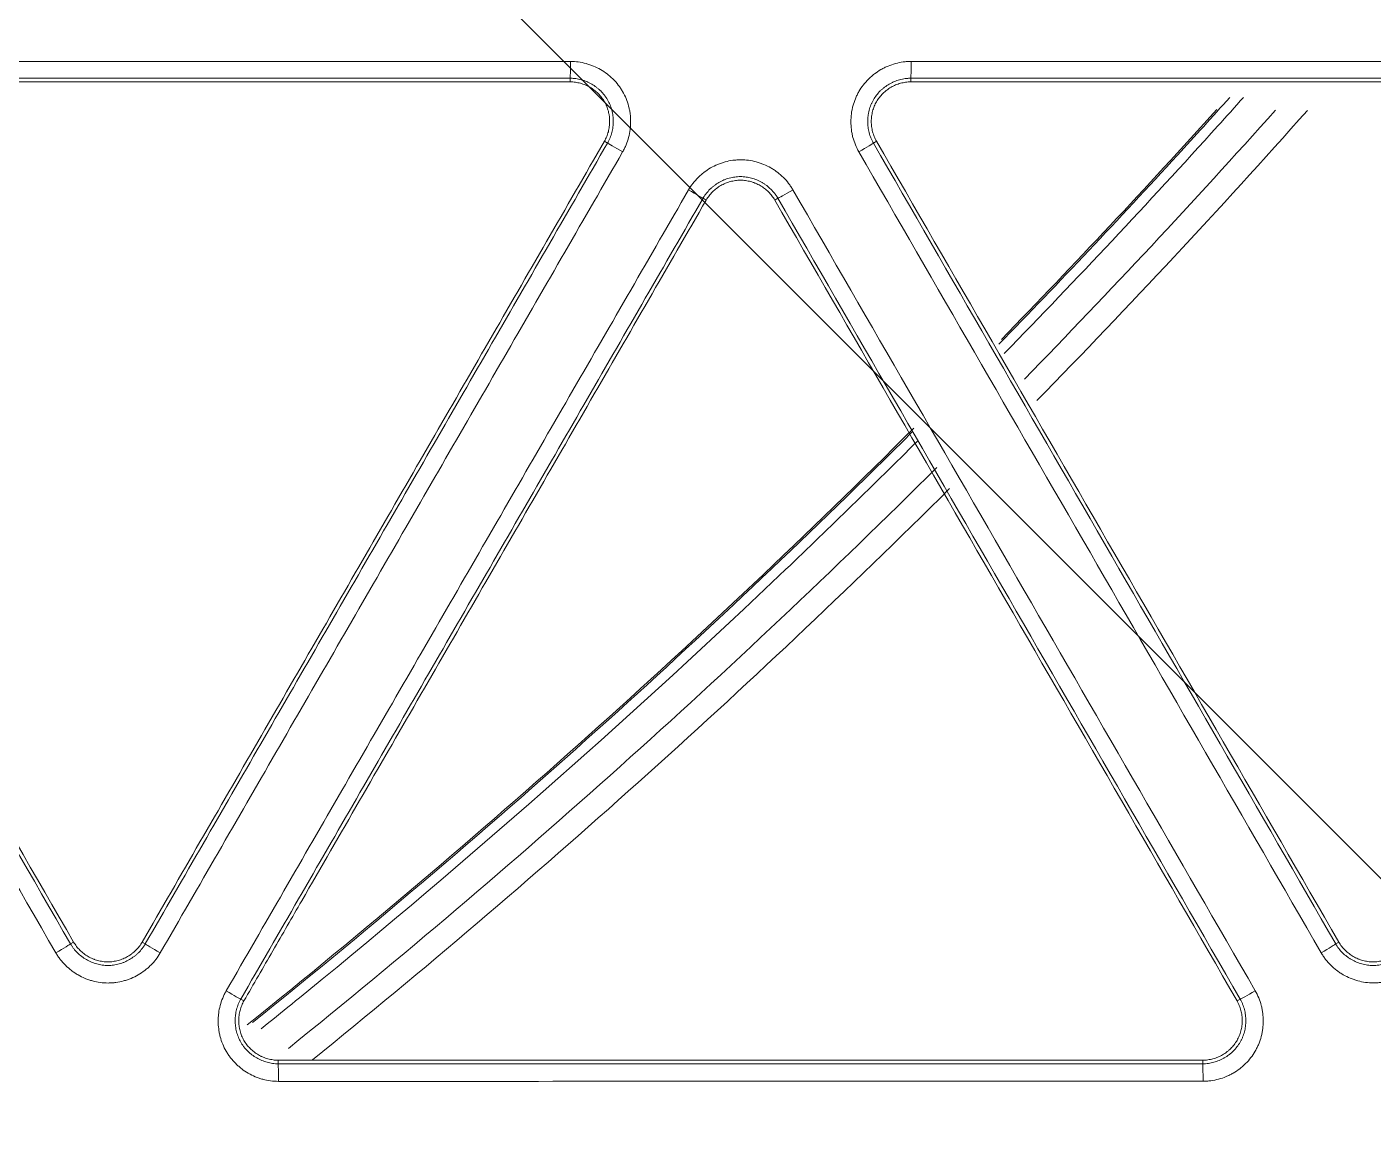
# Model space of a CAD drawing. Header units: inches. Extents: x 405346 to 489838, y -25612 to 14934.
# Drawn here: x 467382.01 to 467419.25, y 4139.41 to 4169.78 of the extents above; entities that cross this region are included whole.
import ezdxf

# ---------------------------------------------------------------- set-up
doc = ezdxf.new("R2010")
doc.units = ezdxf.units.IN
doc.header["$LTSCALE"] = 200
doc.header["$MEASUREMENT"] = 0
doc.linetypes.add('DH-HID2', pattern=[1.2, 0.8, -0.4])
doc.layers.add('FU-FURM', color=251, linetype='DH-HID2')
doc.layers.add('SS-EQ', color=2, linetype='Continuous', lineweight=20)

# ---------------------------------------------------------------- blocks, each defined once
blk = doc.blocks.new('FLLLL')
at = {"layer": 'FU-FURM'}
blk.add_arc((467631.305, 3335.773), 213.601, 91.35671, 179.233, dxfattribs=at)
blk = doc.blocks.new('4way무풍')
at = {"layer": 'SS-EQ'}
for p, q in [((339.635, -339.635), (-339.635, 339.635)), ((152.775, -153.166), (152.774, -153.066)), ((162.196, -153.066), (162.197, -153.166)), ((153.808, -154.857), (153.722, -154.808)), ((161.249, -154.808), (161.162, -154.858)), ((156.538, -156.433), (156.451, -156.383)), ((158.52, -156.383), (158.433, -156.433)), ((138.953, -177.006), (139.039, -176.956)), ((140.935, -176.956), (141.021, -177.006)), ((173.95, -177.006), (174.036, -176.956)), ((143.664, -178.532), (143.75, -178.582)), ((171.221, -178.582), (171.307, -178.532)), ((144.698, -180.223), (144.698, -180.323)), ((170.273, -180.323), (170.273, -180.223))]:
    blk.add_line(p, q, dxfattribs=at)
for radius, start, end in [(229.825, 315.77775, 317.95197), (231.045, 315.69295, 318.21686), (231.709, 315.64818, 318.36181), (229.825, 308.74563, 314.91872), (231.045, 308.86519, 314.84028), (231.709, 308.94406, 314.79978)]:
    blk.add_arc((0, 0), radius, start, end, dxfattribs=at)
for centre, major_axis, ratio, start_param, end_param in [((152.774, -152.592), (0, 0.474), 0.016827, 3.176504, 4.69555), ((162.196, -152.593), (0, 0.474), 0.018852, 3.176505, 4.697042), ((154.219, -155.094), (0.41, -0.237), 0.006472, 3.1765, 4.735445), ((160.752, -155.094), (-0.41, -0.237), 0.022999, 1.578451, 3.106677), ((156.041, -156.146), (-0.41, 0.237), 0.006305, 1.594006, 3.106685), ((158.93, -156.146), (0.41, 0.237), 0.02316, 3.176509, 4.7193), ((138.543, -177.242), (0.41, 0.237), 0.026772, 4.708707, 6.248266), ((141.431, -177.242), (-0.41, 0.237), 0.016122, 0.034911, 1.592244), ((173.539, -177.243), (0.41, 0.237), 0.025071, 4.717939, 6.248268), ((143.254, -178.295), (-0.41, 0.237), 0.016116, 1.592324, 3.106682), ((171.717, -178.295), (-0.41, -0.237), 0.025261, 0.034918, 1.575543), ((144.698, -180.796), (0, 0.474), 0.010445, 4.687234, 6.248309), ((170.273, -180.796), (0, 0.474), 0.015983, 4.692015, 6.248028)]:
    blk.add_ellipse(centre, major_axis=major_axis, ratio=ratio, start_param=start_param, end_param=end_param, dxfattribs=at)
for points, knots in [([(346.359, 0), (346.359, -27.812), (346.359, -55.624), (346.359, -97.341), (346.359, -111.247), (346.359, -139.059), (346.359, -152.965), (346.359, -180.777), (346.359, -194.683), (346.359, -222.494), (346.359, -236.4), (346.359, -257.259), (346.358, -264.212), (346.359, -272.903), (346.359, -274.641), (346.359, -277.249), (346.359, -278.118), (346.358, -279.856), (346.358, -280.725), (346.358, -282.029), (346.358, -282.463), (346.358, -283.333), (346.359, -283.767), (346.359, -284.419), (346.359, -284.636), (346.359, -285.071), (346.358, -285.288), (346.355, -285.723), (346.353, -285.94), (346.346, -286.374), (346.341, -286.592), (346.322, -287.243), (346.305, -287.678), (346.262, -288.546), (346.236, -288.98), (346.174, -289.849), (346.138, -290.283), (346.078, -290.934), (346.057, -291.151), (346.012, -291.585), (345.894, -292.666), (345.748, -293.741), (345.479, -295.45), (345.327, -296.299), (344.817, -298.834), (344.407, -300.505), (343.687, -302.982), (343.172, -304.624), (342.294, -307.059), (341.638, -308.663), (341.119, -309.858), (340.941, -310.256), (340.714, -310.751), (340.668, -310.85), (340.576, -311.047), (340.437, -311.343), (339.919, -312.422), (339.029, -314.158), (338.177, -315.66), (336.854, -317.881), (335.912, -319.32), (334.41, -321.418), (333.379, -322.796), (331.741, -324.801), (330.589, -326.095), (329.702, -327.051), (329.403, -327.366), (329.024, -327.758), (328.947, -327.836), (328.795, -327.992), (328.566, -328.224), (327.719, -329.07), (326.303, -330.412), (324.35, -332.111), (322.332, -333.722), (320.944, -334.738), (319.535, -335.724), (318.819, -336.202), (317.367, -337.13), (315.893, -338.028), (314.376, -338.866), (313.222, -339.473), (312.835, -339.671), (312.249, -339.963), (312.054, -340.059), (311.662, -340.249), (309.896, -341.094), (308.103, -341.848), (305.68, -342.75), (304.055, -343.316), (302.408, -343.813), (299.923, -344.506), (298.245, -344.898), (295.697, -345.382), (294.842, -345.525), (293.766, -345.682), (293.551, -345.712), (293.12, -345.771), (292.903, -345.799), (292.254, -345.88), (291.821, -345.929), (290.523, -346.062), (289.657, -346.132), (288.357, -346.21), (287.924, -346.232), (287.057, -346.265), (286.624, -346.277), (285.974, -346.288), (285.757, -346.291), (285.323, -346.293), (285.107, -346.294), (284.673, -346.294), (284.456, -346.294), (284.023, -346.294), (283.806, -346.293), (283.156, -346.293), (282.722, -346.293), (281.855, -346.293), (281.421, -346.293), (280.121, -346.293), (279.253, -346.294), (277.519, -346.294), (276.652, -346.294), (274.051, -346.294), (272.316, -346.294), (267.113, -346.294), (263.645, -346.293), (256.708, -346.293), (253.239, -346.294), (242.833, -346.294), (235.896, -346.294), (222.022, -346.294), (215.084, -346.294), (194.273, -346.294), (180.399, -346.294), (152.65, -346.294), (138.775, -346.294), (111.027, -346.294), (97.152, -346.294), (69.404, -346.294), (55.529, -346.294), (34.718, -346.294), (27.78, -346.294), (13.906, -346.294), (6.969, -346.294), (0.032, -346.294)], [0, 0, 0, 0, 0.125, 0.125, 0.1875, 0.1875, 0.25, 0.25, 0.3125, 0.3125, 0.375, 0.375, 0.40625, 0.40625, 0.414063, 0.414063, 0.417969, 0.417969, 0.421875, 0.421875, 0.423828, 0.423828, 0.425781, 0.425781, 0.426758, 0.426758, 0.427734, 0.427734, 0.428711, 0.428711, 0.429688, 0.429688, 0.431641, 0.431641, 0.433594, 0.433594, 0.435547, 0.435547, 0.436523, 0.436523, 0.4375, 0.441406, 0.441406, 0.445313, 0.445313, 0.453125, 0.453125, 0.457031, 0.460938, 0.464844, 0.464844, 0.466797, 0.466797, 0.467285, 0.467285, 0.467773, 0.46875, 0.472656, 0.476563, 0.476563, 0.484375, 0.484375, 0.488281, 0.492188, 0.496094, 0.496094, 0.498047, 0.498047, 0.498535, 0.498535, 0.499023, 0.5, 0.503906, 0.507813, 0.511719, 0.515625, 0.515625, 0.519531, 0.519531, 0.523438, 0.527344, 0.527344, 0.529297, 0.529297, 0.530273, 0.530273, 0.53125, 0.539063, 0.539063, 0.542969, 0.546875, 0.546875, 0.554688, 0.554688, 0.558594, 0.558594, 0.55957, 0.55957, 0.560547, 0.560547, 0.5625, 0.5625, 0.566406, 0.566406, 0.568359, 0.568359, 0.570313, 0.570313, 0.571289, 0.571289, 0.572266, 0.572266, 0.573242, 0.573242, 0.574219, 0.574219, 0.576172, 0.576172, 0.578125, 0.578125, 0.582031, 0.582031, 0.585938, 0.585938, 0.59375, 0.59375, 0.609375, 0.609375, 0.625, 0.625, 0.65625, 0.65625, 0.6875, 0.6875, 0.75, 0.75, 0.8125, 0.8125, 0.875, 0.875, 0.9375, 0.9375, 0.96875, 0.96875, 1, 1, 1, 1]), ([(0.032, -345.099), (6.961, -345.099), (13.891, -345.099), (27.75, -345.099), (34.679, -345.099), (55.467, -345.099), (69.326, -345.098), (97.044, -345.098), (110.903, -345.097), (138.621, -345.096), (152.48, -345.096), (180.197, -345.094), (194.056, -345.092), (214.845, -345.09), (221.774, -345.089), (235.633, -345.086), (242.562, -345.085), (256.421, -345.082), (263.351, -345.081), (272.013, -345.079), (273.745, -345.079), (276.343, -345.079), (277.21, -345.078), (278.942, -345.078), (279.808, -345.077), (281.107, -345.076), (281.541, -345.076), (282.407, -345.076), (282.84, -345.076), (283.706, -345.076), (284.139, -345.076), (284.789, -345.074), (285.005, -345.074), (285.438, -345.071), (285.655, -345.069), (286.304, -345.06), (286.737, -345.049), (287.602, -345.017), (288.034, -344.997), (289.33, -344.922), (290.194, -344.853), (291.488, -344.722), (291.92, -344.673), (292.566, -344.593), (292.782, -344.566), (293.212, -344.508), (294.286, -344.358), (295.351, -344.18), (297.891, -343.699), (299.563, -343.307), (302.039, -342.615), (303.679, -342.118), (305.297, -341.551), (307.709, -340.648), (309.296, -339.976), (311.056, -339.138), (311.349, -338.996), (311.641, -338.853), (311.836, -338.756), (311.933, -338.707), (312.418, -338.464), (312.803, -338.265), (313.951, -337.656), (314.704, -337.236), (316.19, -336.364), (316.921, -335.913), (318.363, -334.982), (319.073, -334.502), (320.472, -333.511), (321.849, -332.491), (323.849, -330.872), (325.784, -329.163), (327.03, -327.964), (327.795, -327.195), (327.947, -327.041), (328.25, -326.729), (328.401, -326.573), (328.849, -326.102), (329.145, -325.785), (330.019, -324.826), (331.153, -323.527), (332.763, -321.515), (333.776, -320.132), (334.759, -318.728), (335.235, -318.016), (336.157, -316.57), (336.603, -315.837), (337.465, -314.35), (338.296, -312.842), (339.065, -311.291), (339.481, -310.406), (339.527, -310.308), (339.618, -310.111), (339.754, -309.815), (340.065, -309.123), (340.322, -308.527), (340.821, -307.331), (341.451, -305.727), (342.288, -303.291), (342.776, -301.648), (343.454, -299.169), (343.836, -297.496), (344.302, -294.959), (344.439, -294.108), (344.619, -292.825), (344.702, -292.181), (344.786, -291.427), (344.82, -291.104), (344.842, -290.888), (344.853, -290.779), (344.946, -289.807), (345.01, -288.942), (345.078, -287.644), (345.096, -287.212), (345.116, -286.563), (345.122, -286.347), (345.13, -285.914), (345.133, -285.698), (345.138, -285.266), (345.139, -285.049), (345.14, -284.617), (345.14, -284.4), (345.141, -283.752), (345.141, -283.319), (345.141, -282.67), (345.141, -282.454), (345.141, -282.021), (345.141, -281.805), (345.142, -281.156), (345.142, -280.724), (345.143, -279.426), (345.143, -278.561), (345.144, -276.831), (345.144, -275.966), (345.145, -273.37), (345.145, -271.64), (345.146, -262.989), (345.148, -256.069), (345.152, -235.306), (345.154, -221.465), (345.157, -193.782), (345.159, -179.94), (345.161, -152.257), (345.161, -138.416), (345.162, -110.732), (345.163, -69.208), (345.164, -27.683), (345.164, 0)], [0, 0, 0, 0, 0.03125, 0.03125, 0.0625, 0.0625, 0.125, 0.125, 0.1875, 0.1875, 0.25, 0.25, 0.3125, 0.3125, 0.34375, 0.34375, 0.375, 0.375, 0.40625, 0.40625, 0.414063, 0.414063, 0.417969, 0.417969, 0.421875, 0.421875, 0.423828, 0.423828, 0.425781, 0.425781, 0.427734, 0.427734, 0.428711, 0.428711, 0.429688, 0.429688, 0.431641, 0.431641, 0.433594, 0.433594, 0.4375, 0.4375, 0.439453, 0.439453, 0.44043, 0.44043, 0.441406, 0.445313, 0.445313, 0.453125, 0.453125, 0.457031, 0.460938, 0.460938, 0.46875, 0.46875, 0.469727, 0.470215, 0.470215, 0.470703, 0.470703, 0.472656, 0.472656, 0.476563, 0.476563, 0.480469, 0.480469, 0.484375, 0.484375, 0.488281, 0.492188, 0.496094, 0.5, 0.5, 0.500977, 0.500977, 0.501953, 0.501953, 0.503906, 0.503906, 0.507813, 0.511719, 0.515625, 0.515625, 0.519531, 0.519531, 0.523438, 0.523438, 0.527344, 0.53125, 0.53125, 0.531738, 0.531738, 0.532227, 0.533203, 0.535156, 0.535156, 0.539063, 0.542969, 0.546875, 0.546875, 0.554688, 0.554688, 0.558594, 0.558594, 0.560547, 0.561523, 0.562012, 0.562012, 0.5625, 0.5625, 0.566406, 0.566406, 0.568359, 0.568359, 0.569336, 0.569336, 0.570313, 0.570313, 0.571289, 0.571289, 0.572266, 0.572266, 0.574219, 0.574219, 0.575195, 0.575195, 0.576172, 0.576172, 0.578125, 0.578125, 0.582031, 0.582031, 0.585938, 0.585938, 0.59375, 0.59375, 0.625, 0.625, 0.6875, 0.6875, 0.75, 0.75, 0.8125, 0.8125, 0.875, 1, 1, 1, 1]), ([(127.205, -152.602), (131.468, -152.602), (135.731, -152.602), (144.257, -152.601), (148.52, -152.601), (152.782, -152.6)], [0, 0, 0, 0, 0.5, 0.5, 1, 1, 1, 1]), ([(152.782, -152.6), (152.856, -152.6), (152.928, -152.605), (153.072, -152.625), (153.143, -152.639), (153.248, -152.668), (153.283, -152.678), (153.335, -152.696), (153.352, -152.703), (153.386, -152.716), (153.403, -152.722), (153.487, -152.757), (153.617, -152.822), (153.738, -152.902), (153.811, -152.958), (153.825, -152.969), (153.853, -152.992), (153.895, -153.027), (153.935, -153.064), (154.012, -153.141), (154.06, -153.195), (154.127, -153.281), (154.148, -153.311), (154.189, -153.371), (154.208, -153.402), (154.263, -153.497), (154.327, -153.628), (154.373, -153.765), (154.396, -153.853), (154.4, -153.871), (154.409, -153.907), (154.412, -153.925), (154.423, -153.978), (154.429, -154.014), (154.443, -154.122), (154.447, -154.195), (154.447, -154.303), (154.446, -154.358), (154.441, -154.413), (154.438, -154.449), (154.436, -154.467), (154.424, -154.558), (154.396, -154.701), (154.351, -154.838), (154.309, -154.939), (154.294, -154.972), (154.262, -155.038), (154.245, -155.07), (154.226, -155.102)], [0, 0, 0, 0, 0.0625, 0.0625, 0.125, 0.125, 0.15625, 0.15625, 0.171875, 0.171875, 0.1875, 0.1875, 0.25, 0.3125, 0.3125, 0.328125, 0.328125, 0.34375, 0.375, 0.375, 0.4375, 0.4375, 0.46875, 0.46875, 0.5, 0.5, 0.5625, 0.625, 0.625, 0.640625, 0.640625, 0.65625, 0.65625, 0.6875, 0.6875, 0.75, 0.75, 0.78125, 0.796875, 0.796875, 0.8125, 0.8125, 0.875, 0.9375, 0.9375, 0.96875, 0.96875, 1, 1, 1, 1]), ([(160.76, -155.102), (160.724, -155.038), (160.692, -154.973), (160.637, -154.839), (160.614, -154.77), (160.586, -154.665), (160.578, -154.629), (160.567, -154.575), (160.564, -154.557), (160.558, -154.521), (160.556, -154.503), (160.544, -154.413), (160.535, -154.268), (160.544, -154.123), (160.556, -154.033), (160.558, -154.014), (160.564, -153.978), (160.567, -153.96), (160.578, -153.907), (160.586, -153.871), (160.614, -153.766), (160.637, -153.698), (160.678, -153.597), (160.693, -153.564), (160.725, -153.498), (160.742, -153.466), (160.797, -153.371), (160.878, -153.25), (160.974, -153.142), (161.039, -153.078), (161.052, -153.065), (161.079, -153.04), (161.092, -153.028), (161.134, -152.992), (161.162, -152.969), (161.248, -152.903), (161.309, -152.862), (161.403, -152.808), (161.451, -152.782), (161.5, -152.759), (161.534, -152.743), (161.551, -152.736), (161.635, -152.701), (161.772, -152.654), (161.914, -152.625), (162.022, -152.61), (162.058, -152.606), (162.132, -152.601), (162.168, -152.6), (162.205, -152.6)], [0, 0, 0, 0, 0.0625, 0.0625, 0.125, 0.125, 0.15625, 0.15625, 0.171875, 0.171875, 0.1875, 0.1875, 0.25, 0.3125, 0.3125, 0.328125, 0.328125, 0.34375, 0.34375, 0.375, 0.375, 0.4375, 0.4375, 0.46875, 0.46875, 0.5, 0.5, 0.5625, 0.625, 0.625, 0.640625, 0.640625, 0.65625, 0.65625, 0.6875, 0.6875, 0.75, 0.75, 0.78125, 0.796875, 0.796875, 0.8125, 0.8125, 0.875, 0.9375, 0.9375, 0.96875, 0.96875, 1, 1, 1, 1]), ([(162.205, -152.6), (166.468, -152.599), (170.732, -152.599), (177.126, -152.599), (179.258, -152.598), (182.455, -152.598), (183.52, -152.598), (185.652, -152.598), (186.717, -152.598), (187.783, -152.598)], [0, 0, 0, 0, 0.5, 0.5, 0.75, 0.75, 0.875, 0.875, 1, 1, 1, 1]), ([(152.774, -153.066), (148.512, -153.066), (144.25, -153.066), (135.725, -153.066), (131.462, -153.066), (127.2, -153.066)], [0, 0, 0, 0, 0.5, 0.5, 1, 1, 1, 1]), ([(152.775, -153.166), (148.512, -153.166), (144.25, -153.166), (135.725, -153.166), (131.462, -153.166), (127.2, -153.166)], [0, 0, 0, 0, 0.5, 0.5, 1, 1, 1, 1]), ([(153.808, -154.857), (153.81, -154.855), (153.812, -154.852), (153.815, -154.846), (153.82, -154.837), (153.824, -154.829), (153.834, -154.811), (153.84, -154.8), (153.857, -154.764), (153.868, -154.74), (153.897, -154.668), (153.93, -154.57), (153.949, -154.468), (153.958, -154.403), (153.959, -154.39), (153.962, -154.364), (153.963, -154.351), (153.965, -154.312), (153.966, -154.286), (153.966, -154.208), (153.962, -154.156), (153.953, -154.079), (153.948, -154.053), (153.939, -154.001), (153.933, -153.976), (153.913, -153.9), (153.896, -153.851), (153.857, -153.755), (153.835, -153.708), (153.795, -153.64), (153.781, -153.618), (153.752, -153.575), (153.737, -153.554), (153.689, -153.492), (153.655, -153.453), (153.6, -153.399), (153.571, -153.372), (153.541, -153.347), (153.521, -153.33), (153.51, -153.322), (153.458, -153.283), (153.372, -153.225), (153.279, -153.179), (153.207, -153.149), (153.182, -153.139), (153.133, -153.122), (153.108, -153.115), (153.032, -153.094), (152.982, -153.084), (152.905, -153.073), (152.866, -153.069), (152.82, -153.067), (152.797, -153.066), (152.788, -153.066), (152.781, -153.066), (152.778, -153.066), (152.774, -153.066)], [0, 0, 0, 0, 0.003906, 0.003906, 0.007812, 0.015625, 0.015625, 0.03125, 0.03125, 0.0625, 0.0625, 0.125, 0.1875, 0.1875, 0.203125, 0.203125, 0.21875, 0.21875, 0.25, 0.25, 0.3125, 0.3125, 0.34375, 0.34375, 0.375, 0.375, 0.4375, 0.4375, 0.5, 0.5, 0.53125, 0.53125, 0.5625, 0.5625, 0.625, 0.625, 0.65625, 0.671875, 0.671875, 0.6875, 0.6875, 0.75, 0.8125, 0.8125, 0.84375, 0.84375, 0.875, 0.875, 0.9375, 0.9375, 0.96875, 0.984375, 0.992187, 0.996094, 0.996094, 1, 1, 1, 1]), ([(152.775, -153.166), (152.823, -153.166), (152.871, -153.17), (152.965, -153.183), (153.058, -153.202), (153.148, -153.233), (153.215, -153.261), (153.237, -153.271), (153.28, -153.292), (153.301, -153.303), (153.362, -153.339), (153.402, -153.365), (153.459, -153.408), (153.477, -153.424), (153.513, -153.455), (153.531, -153.471), (153.582, -153.522), (153.645, -153.593), (153.698, -153.672), (153.734, -153.734), (153.746, -153.756), (153.767, -153.799), (153.776, -153.82), (153.803, -153.886), (153.818, -153.931), (153.836, -154), (153.844, -154.035), (153.85, -154.07), (153.854, -154.094), (153.856, -154.106), (153.864, -154.166), (153.869, -154.261), (153.864, -154.356), (153.854, -154.427), (153.851, -154.45), (153.842, -154.498), (153.836, -154.521), (153.818, -154.59), (153.803, -154.635), (153.767, -154.723), (153.746, -154.766), (153.722, -154.808)], [0, 0, 0, 0, 0.0625, 0.0625, 0.125, 0.1875, 0.1875, 0.21875, 0.21875, 0.25, 0.25, 0.3125, 0.3125, 0.34375, 0.34375, 0.375, 0.375, 0.4375, 0.5, 0.5, 0.53125, 0.53125, 0.5625, 0.5625, 0.625, 0.625, 0.65625, 0.671875, 0.671875, 0.6875, 0.6875, 0.75, 0.8125, 0.8125, 0.84375, 0.84375, 0.875, 0.875, 0.9375, 0.9375, 1, 1, 1, 1]), ([(162.196, -153.066), (162.193, -153.066), (162.19, -153.066), (162.183, -153.066), (162.173, -153.066), (162.164, -153.067), (162.144, -153.067), (162.131, -153.068), (162.091, -153.071), (162.065, -153.073), (161.988, -153.084), (161.887, -153.105), (161.788, -153.139), (161.728, -153.164), (161.716, -153.169), (161.692, -153.18), (161.657, -153.197), (161.622, -153.216), (161.555, -153.255), (161.512, -153.283), (161.45, -153.331), (161.429, -153.347), (161.39, -153.381), (161.371, -153.399), (161.315, -153.454), (161.246, -153.532), (161.188, -153.618), (161.149, -153.686), (161.136, -153.709), (161.113, -153.756), (161.103, -153.78), (161.073, -153.852), (161.057, -153.901), (161.037, -153.977), (161.029, -154.015), (161.022, -154.053), (161.018, -154.079), (161.016, -154.092), (161.007, -154.157), (161.001, -154.261), (161.008, -154.364), (161.017, -154.442), (161.022, -154.468), (161.032, -154.519), (161.037, -154.545), (161.057, -154.62), (161.074, -154.67), (161.103, -154.741), (161.119, -154.777), (161.14, -154.818), (161.151, -154.838), (161.156, -154.846), (161.159, -154.852), (161.16, -154.855), (161.162, -154.858)], [0, 0, 0, 0, 0.003906, 0.003906, 0.007813, 0.015625, 0.015625, 0.03125, 0.03125, 0.0625, 0.0625, 0.125, 0.1875, 0.1875, 0.203125, 0.203125, 0.21875, 0.25, 0.25, 0.3125, 0.3125, 0.34375, 0.34375, 0.375, 0.375, 0.4375, 0.5, 0.5, 0.53125, 0.53125, 0.5625, 0.5625, 0.625, 0.625, 0.65625, 0.671875, 0.671875, 0.6875, 0.6875, 0.75, 0.8125, 0.8125, 0.84375, 0.84375, 0.875, 0.875, 0.9375, 0.9375, 0.96875, 0.984375, 0.992188, 0.996094, 0.996094, 1, 1, 1, 1]), ([(161.249, -154.808), (161.225, -154.766), (161.204, -154.723), (161.167, -154.634), (161.138, -154.544), (161.119, -154.451), (161.11, -154.379), (161.108, -154.355), (161.105, -154.308), (161.104, -154.284), (161.104, -154.213), (161.107, -154.165), (161.116, -154.094), (161.12, -154.071), (161.129, -154.024), (161.135, -154), (161.153, -153.931), (161.183, -153.84), (161.225, -153.755), (161.261, -153.693), (161.274, -153.672), (161.3, -153.632), (161.314, -153.613), (161.358, -153.557), (161.39, -153.521), (161.44, -153.471), (161.466, -153.447), (161.494, -153.424), (161.513, -153.409), (161.522, -153.401), (161.57, -153.365), (161.649, -153.312), (161.734, -153.27), (161.8, -153.242), (161.823, -153.234), (161.868, -153.218), (161.891, -153.211), (161.96, -153.192), (162.007, -153.182), (162.101, -153.17), (162.148, -153.166), (162.197, -153.166)], [0, 0, 0, 0, 0.0625, 0.0625, 0.125, 0.1875, 0.1875, 0.21875, 0.21875, 0.25, 0.25, 0.3125, 0.3125, 0.34375, 0.34375, 0.375, 0.375, 0.4375, 0.5, 0.5, 0.53125, 0.53125, 0.5625, 0.5625, 0.625, 0.625, 0.65625, 0.671875, 0.671875, 0.6875, 0.6875, 0.75, 0.8125, 0.8125, 0.84375, 0.84375, 0.875, 0.875, 0.9375, 0.9375, 1, 1, 1, 1]), ([(187.771, -153.066), (183.509, -153.066), (179.247, -153.066), (170.722, -153.066), (166.459, -153.066), (162.196, -153.066)], [0, 0, 0, 0, 0.5, 0.5, 1, 1, 1, 1]), ([(187.771, -153.166), (185.64, -153.166), (183.509, -153.166), (179.247, -153.166), (177.116, -153.166), (170.722, -153.166), (166.459, -153.166), (162.197, -153.166)], [0, 0, 0, 0, 0.25, 0.25, 0.5, 0.5, 1, 1, 1, 1]), ([(171.019, -153.596), (170.54, -154.13), (168.447, -156.438), (166.308, -158.704), (164.634, -160.421)], [0, 0, 0, 0, 0.230375, 1, 1, 1, 1]), ([(171.4, -153.595), (171.164, -153.859), (170.927, -154.122), (168.76, -156.518), (166.79, -158.616), (164.782, -160.676)], [0, 0, 0, 0, 0.109541, 0.109541, 1, 1, 1, 1]), ([(140.935, -176.956), (141.468, -176.033), (142, -175.111), (143.066, -173.265), (143.599, -172.342), (145.197, -169.574), (146.263, -167.728), (148.394, -164.037), (149.46, -162.191), (151.591, -158.499), (152.657, -156.654), (153.722, -154.808)], [0, 0, 0, 0, 0.125, 0.125, 0.25, 0.25, 0.5, 0.5, 0.75, 0.75, 1, 1, 1, 1]), ([(141.021, -177.006), (141.554, -176.083), (142.087, -175.16), (143.152, -173.315), (143.685, -172.392), (145.283, -169.623), (146.349, -167.778), (148.48, -164.086), (149.546, -162.241), (151.677, -158.549), (152.743, -156.703), (153.808, -154.857)], [0, 0, 0, 0, 0.125, 0.125, 0.25, 0.25, 0.5, 0.5, 0.75, 0.75, 1, 1, 1, 1]), ([(154.226, -155.102), (153.161, -156.948), (152.095, -158.794), (149.963, -162.486), (148.897, -164.332), (146.765, -168.024), (145.699, -169.87), (144.101, -172.639), (143.568, -173.562), (142.502, -175.408), (141.969, -176.331), (141.436, -177.254)], [0, 0, 0, 0, 0.25, 0.25, 0.5, 0.5, 0.75, 0.75, 0.875, 0.875, 1, 1, 1, 1]), ([(156.049, -156.154), (156.086, -156.091), (156.126, -156.03), (156.215, -155.916), (156.263, -155.862), (156.34, -155.785), (156.367, -155.76), (156.408, -155.724), (156.422, -155.712), (156.451, -155.689), (156.465, -155.678), (156.537, -155.622), (156.658, -155.542), (156.788, -155.477), (156.873, -155.442), (156.89, -155.435), (156.924, -155.422), (156.941, -155.416), (156.993, -155.398), (157.027, -155.388), (157.132, -155.359), (157.203, -155.345), (157.311, -155.33), (157.347, -155.327), (157.42, -155.322), (157.457, -155.32), (157.566, -155.32), (157.711, -155.33), (157.853, -155.359), (157.941, -155.383), (157.959, -155.388), (157.994, -155.399), (158.011, -155.404), (158.063, -155.422), (158.097, -155.435), (158.198, -155.477), (158.262, -155.509), (158.357, -155.564), (158.403, -155.592), (158.448, -155.623), (158.478, -155.645), (158.493, -155.655), (158.565, -155.711), (158.675, -155.806), (158.771, -155.915), (158.838, -156.001), (158.859, -156.03), (158.9, -156.091), (158.919, -156.122), (158.938, -156.154)], [0, 0, 0, 0, 0.0625, 0.0625, 0.125, 0.125, 0.15625, 0.15625, 0.171875, 0.171875, 0.1875, 0.1875, 0.25, 0.3125, 0.3125, 0.328125, 0.328125, 0.34375, 0.34375, 0.375, 0.375, 0.4375, 0.4375, 0.46875, 0.46875, 0.5, 0.5, 0.5625, 0.625, 0.625, 0.640625, 0.640625, 0.65625, 0.65625, 0.6875, 0.6875, 0.75, 0.75, 0.78125, 0.796875, 0.796875, 0.8125, 0.8125, 0.875, 0.9375, 0.9375, 0.96875, 0.96875, 1, 1, 1, 1]), ([(158.52, -156.383), (158.518, -156.381), (158.516, -156.378), (158.513, -156.372), (158.508, -156.364), (158.503, -156.355), (158.492, -156.338), (158.485, -156.327), (158.463, -156.295), (158.448, -156.274), (158.4, -156.212), (158.331, -156.135), (158.253, -156.066), (158.201, -156.027), (158.19, -156.019), (158.169, -156.004), (158.136, -155.982), (158.103, -155.961), (158.036, -155.922), (157.989, -155.899), (157.917, -155.869), (157.893, -155.86), (157.844, -155.843), (157.818, -155.835), (157.743, -155.814), (157.692, -155.804), (157.59, -155.79), (157.538, -155.786), (157.459, -155.786), (157.433, -155.787), (157.381, -155.79), (157.355, -155.793), (157.278, -155.804), (157.227, -155.814), (157.152, -155.835), (157.115, -155.846), (157.078, -155.859), (157.053, -155.869), (157.041, -155.874), (156.981, -155.899), (156.887, -155.945), (156.801, -156.003), (156.739, -156.05), (156.718, -156.067), (156.679, -156.101), (156.66, -156.119), (156.604, -156.174), (156.57, -156.212), (156.522, -156.274), (156.499, -156.305), (156.475, -156.344), (156.463, -156.363), (156.458, -156.372), (156.454, -156.377), (156.453, -156.38), (156.451, -156.383)], [0, 0, 0, 0, 0.003906, 0.003906, 0.007812, 0.015625, 0.015625, 0.03125, 0.03125, 0.0625, 0.0625, 0.125, 0.1875, 0.1875, 0.203125, 0.203125, 0.21875, 0.25, 0.25, 0.3125, 0.3125, 0.34375, 0.34375, 0.375, 0.375, 0.4375, 0.4375, 0.5, 0.5, 0.53125, 0.53125, 0.5625, 0.5625, 0.625, 0.625, 0.65625, 0.671875, 0.671875, 0.6875, 0.6875, 0.75, 0.8125, 0.8125, 0.84375, 0.84375, 0.875, 0.875, 0.9375, 0.9375, 0.96875, 0.984375, 0.992187, 0.996094, 0.996094, 1, 1, 1, 1]), ([(156.538, -156.433), (156.562, -156.392), (156.589, -156.352), (156.647, -156.276), (156.71, -156.205), (156.782, -156.143), (156.83, -156.106), (156.84, -156.099), (156.859, -156.085), (156.889, -156.065), (156.919, -156.046), (156.981, -156.01), (157.024, -155.989), (157.09, -155.962), (157.112, -155.953), (157.157, -155.938), (157.18, -155.931), (157.25, -155.912), (157.343, -155.893), (157.438, -155.886), (157.51, -155.886), (157.534, -155.887), (157.582, -155.89), (157.605, -155.893), (157.676, -155.902), (157.722, -155.912), (157.791, -155.931), (157.825, -155.941), (157.859, -155.954), (157.881, -155.962), (157.893, -155.967), (157.948, -155.99), (158.033, -156.032), (158.112, -156.085), (158.169, -156.128), (158.188, -156.144), (158.224, -156.175), (158.242, -156.191), (158.293, -156.242), (158.324, -156.277), (158.383, -156.352), (158.409, -156.392), (158.433, -156.433)], [0, 0, 0, 0, 0.0625, 0.0625, 0.125, 0.1875, 0.1875, 0.203125, 0.203125, 0.21875, 0.25, 0.25, 0.3125, 0.3125, 0.34375, 0.34375, 0.375, 0.375, 0.4375, 0.5, 0.5, 0.53125, 0.53125, 0.5625, 0.5625, 0.625, 0.625, 0.65625, 0.671875, 0.671875, 0.6875, 0.6875, 0.75, 0.8125, 0.8125, 0.84375, 0.84375, 0.875, 0.875, 0.9375, 0.9375, 1, 1, 1, 1]), ([(143.259, -178.306), (143.791, -177.383), (144.324, -176.46), (145.39, -174.614), (145.923, -173.691), (147.522, -170.923), (148.588, -169.077), (150.719, -165.385), (151.785, -163.539), (153.917, -159.846), (154.983, -158), (156.049, -156.154)], [0, 0, 0, 0, 0.125, 0.125, 0.25, 0.25, 0.5, 0.5, 0.75, 0.75, 1, 1, 1, 1]), ([(156.451, -156.383), (155.385, -158.229), (154.32, -160.075), (152.188, -163.766), (151.123, -165.612), (148.991, -169.303), (147.926, -171.149), (146.327, -173.918), (145.795, -174.84), (144.729, -176.686), (144.196, -177.609), (143.664, -178.532)], [0, 0, 0, 0, 0.25, 0.25, 0.5, 0.5, 0.75, 0.75, 0.875, 0.875, 1, 1, 1, 1]), ([(156.538, -156.433), (155.472, -158.279), (154.406, -160.125), (152.275, -163.816), (151.21, -165.662), (149.078, -169.354), (148.013, -171.199), (146.414, -173.968), (145.882, -174.891), (145.082, -176.275), (144.816, -176.736), (144.283, -177.659), (144.017, -178.12), (143.75, -178.582)], [0, 0, 0, 0, 0.25, 0.25, 0.5, 0.5, 0.75, 0.75, 0.875, 0.875, 0.9375, 0.9375, 1, 1, 1, 1]), ([(162.229, -162.853), (159.497, -165.575), (153.568, -171.191), (147.347, -176.484), (143.989, -179.183)], [0, 0, 0, 0, 0.472386, 1, 1, 1, 1]), ([(162.378, -163.104), (161.179, -164.298), (159.966, -165.479), (154.607, -170.584), (150.327, -174.367), (145.354, -178.444), (144.794, -178.899), (144.231, -179.352)], [0, 0, 0, 0, 0.208363, 0.208363, 0.911103, 0.911103, 1, 1, 1, 1]), ([(138.953, -177.006), (138.955, -177.009), (138.956, -177.012), (138.96, -177.017), (138.965, -177.026), (138.97, -177.034), (138.98, -177.051), (138.987, -177.062), (139.009, -177.095), (139.025, -177.116), (139.073, -177.177), (139.141, -177.255), (139.22, -177.323), (139.272, -177.362), (139.283, -177.37), (139.304, -177.385), (139.336, -177.407), (139.369, -177.428), (139.437, -177.467), (139.483, -177.49), (139.555, -177.52), (139.579, -177.529), (139.629, -177.546), (139.654, -177.554), (139.73, -177.575), (139.78, -177.585), (139.883, -177.599), (139.935, -177.603), (140.013, -177.603), (140.039, -177.602), (140.092, -177.598), (140.117, -177.596), (140.195, -177.585), (140.245, -177.575), (140.32, -177.554), (140.358, -177.543), (140.394, -177.529), (140.419, -177.52), (140.431, -177.515), (140.492, -177.49), (140.585, -177.444), (140.671, -177.386), (140.733, -177.339), (140.754, -177.322), (140.793, -177.288), (140.812, -177.27), (140.868, -177.215), (140.902, -177.176), (140.95, -177.115), (140.973, -177.083), (140.997, -177.045), (141.009, -177.026), (141.014, -177.017), (141.018, -177.012), (141.019, -177.009), (141.021, -177.006)], [0, 0, 0, 0, 0.003906, 0.003906, 0.007812, 0.015625, 0.015625, 0.03125, 0.03125, 0.0625, 0.0625, 0.125, 0.1875, 0.1875, 0.203125, 0.203125, 0.21875, 0.25, 0.25, 0.3125, 0.3125, 0.34375, 0.34375, 0.375, 0.375, 0.4375, 0.4375, 0.5, 0.5, 0.53125, 0.53125, 0.5625, 0.5625, 0.625, 0.625, 0.65625, 0.671875, 0.671875, 0.6875, 0.6875, 0.75, 0.8125, 0.8125, 0.84375, 0.84375, 0.875, 0.875, 0.9375, 0.9375, 0.96875, 0.984375, 0.992188, 0.996094, 0.996094, 1, 1, 1, 1]), ([(140.935, -176.956), (140.911, -176.998), (140.884, -177.038), (140.825, -177.113), (140.762, -177.184), (140.69, -177.247), (140.643, -177.283), (140.633, -177.29), (140.613, -177.304), (140.584, -177.325), (140.553, -177.343), (140.492, -177.379), (140.449, -177.4), (140.383, -177.428), (140.361, -177.436), (140.315, -177.452), (140.292, -177.459), (140.223, -177.478), (140.13, -177.497), (140.035, -177.503), (139.963, -177.503), (139.939, -177.503), (139.891, -177.499), (139.867, -177.497), (139.797, -177.487), (139.75, -177.477), (139.682, -177.459), (139.648, -177.448), (139.614, -177.436), (139.591, -177.427), (139.58, -177.423), (139.525, -177.4), (139.439, -177.357), (139.36, -177.305), (139.303, -177.261), (139.285, -177.246), (139.248, -177.214), (139.231, -177.198), (139.18, -177.148), (139.148, -177.112), (139.09, -177.037), (139.063, -176.998), (139.039, -176.956)], [0, 0, 0, 0, 0.0625, 0.0625, 0.125, 0.1875, 0.1875, 0.203125, 0.203125, 0.21875, 0.25, 0.25, 0.3125, 0.3125, 0.34375, 0.34375, 0.375, 0.375, 0.4375, 0.5, 0.5, 0.53125, 0.53125, 0.5625, 0.5625, 0.625, 0.625, 0.65625, 0.671875, 0.671875, 0.6875, 0.6875, 0.75, 0.8125, 0.8125, 0.84375, 0.84375, 0.875, 0.875, 0.9375, 0.9375, 1, 1, 1, 1]), ([(173.95, -177.006), (173.951, -177.009), (173.953, -177.012), (173.956, -177.017), (173.961, -177.026), (173.966, -177.034), (173.977, -177.051), (173.984, -177.062), (174.006, -177.095), (174.021, -177.116), (174.069, -177.177), (174.138, -177.255), (174.217, -177.323), (174.269, -177.362), (174.279, -177.37), (174.301, -177.385), (174.333, -177.408), (174.366, -177.428), (174.433, -177.467), (174.48, -177.49), (174.552, -177.52), (174.576, -177.529), (174.626, -177.546), (174.651, -177.554), (174.726, -177.575), (174.777, -177.585), (174.88, -177.599), (174.931, -177.603), (175.01, -177.603), (175.036, -177.602), (175.088, -177.598), (175.114, -177.596), (175.191, -177.585), (175.242, -177.575), (175.317, -177.554), (175.354, -177.543), (175.391, -177.529), (175.416, -177.52), (175.428, -177.515), (175.488, -177.49), (175.581, -177.444), (175.668, -177.386), (175.73, -177.339), (175.75, -177.322), (175.79, -177.288), (175.809, -177.27), (175.864, -177.215), (175.899, -177.177), (175.946, -177.115), (175.969, -177.083), (175.994, -177.045), (176.006, -177.026), (176.011, -177.017), (176.014, -177.012), (176.016, -177.009), (176.018, -177.006)], [0, 0, 0, 0, 0.003906, 0.003906, 0.007812, 0.015625, 0.015625, 0.03125, 0.03125, 0.0625, 0.0625, 0.125, 0.1875, 0.1875, 0.203125, 0.203125, 0.21875, 0.25, 0.25, 0.3125, 0.3125, 0.34375, 0.34375, 0.375, 0.375, 0.4375, 0.4375, 0.5, 0.5, 0.53125, 0.53125, 0.5625, 0.5625, 0.625, 0.625, 0.65625, 0.671875, 0.671875, 0.6875, 0.6875, 0.75, 0.8125, 0.8125, 0.84375, 0.84375, 0.875, 0.875, 0.9375, 0.9375, 0.96875, 0.984375, 0.992187, 0.996094, 0.996094, 1, 1, 1, 1]), ([(175.932, -176.956), (175.908, -176.998), (175.881, -177.038), (175.822, -177.113), (175.759, -177.184), (175.687, -177.247), (175.639, -177.283), (175.63, -177.29), (175.61, -177.304), (175.58, -177.325), (175.55, -177.343), (175.488, -177.379), (175.446, -177.4), (175.38, -177.428), (175.357, -177.436), (175.312, -177.452), (175.289, -177.459), (175.22, -177.478), (175.127, -177.497), (175.032, -177.503), (174.96, -177.503), (174.936, -177.503), (174.888, -177.499), (174.864, -177.497), (174.794, -177.487), (174.747, -177.477), (174.678, -177.459), (174.644, -177.448), (174.611, -177.436), (174.588, -177.427), (174.577, -177.423), (174.522, -177.4), (174.436, -177.357), (174.357, -177.305), (174.3, -177.261), (174.281, -177.246), (174.245, -177.215), (174.227, -177.198), (174.177, -177.148), (174.145, -177.113), (174.087, -177.037), (174.06, -176.998), (174.036, -176.956)], [0, 0, 0, 0, 0.0625, 0.0625, 0.125, 0.1875, 0.1875, 0.203125, 0.203125, 0.21875, 0.25, 0.25, 0.3125, 0.3125, 0.34375, 0.34375, 0.375, 0.375, 0.4375, 0.5, 0.5, 0.53125, 0.53125, 0.5625, 0.5625, 0.625, 0.625, 0.65625, 0.671875, 0.671875, 0.6875, 0.6875, 0.75, 0.8125, 0.8125, 0.84375, 0.84375, 0.875, 0.875, 0.9375, 0.9375, 1, 1, 1, 1]), ([(141.436, -177.254), (141.4, -177.318), (141.359, -177.378), (141.27, -177.493), (141.223, -177.547), (141.145, -177.624), (141.118, -177.649), (141.077, -177.685), (141.063, -177.696), (141.035, -177.72), (141.02, -177.731), (140.948, -177.786), (140.827, -177.866), (140.697, -177.931), (140.613, -177.966), (140.596, -177.973), (140.561, -177.986), (140.544, -177.992), (140.493, -178.01), (140.458, -178.021), (140.353, -178.049), (140.282, -178.064), (140.174, -178.078), (140.138, -178.082), (140.065, -178.087), (140.028, -178.088), (139.919, -178.088), (139.774, -178.078), (139.632, -178.049), (139.544, -178.026), (139.527, -178.02), (139.492, -178.01), (139.474, -178.004), (139.422, -177.986), (139.388, -177.973), (139.288, -177.931), (139.223, -177.899), (139.129, -177.845), (139.082, -177.816), (139.037, -177.785), (139.007, -177.764), (138.993, -177.753), (138.92, -177.697), (138.81, -177.602), (138.714, -177.494), (138.648, -177.408), (138.626, -177.378), (138.585, -177.317), (138.566, -177.286), (138.547, -177.254)], [0, 0, 0, 0, 0.0625, 0.0625, 0.125, 0.125, 0.15625, 0.15625, 0.171875, 0.171875, 0.1875, 0.1875, 0.25, 0.3125, 0.3125, 0.328125, 0.328125, 0.34375, 0.34375, 0.375, 0.375, 0.4375, 0.4375, 0.46875, 0.46875, 0.5, 0.5, 0.5625, 0.625, 0.625, 0.640625, 0.640625, 0.65625, 0.65625, 0.6875, 0.6875, 0.75, 0.75, 0.78125, 0.796875, 0.796875, 0.8125, 0.8125, 0.875, 0.9375, 0.9375, 0.96875, 0.96875, 1, 1, 1, 1]), ([(176.436, -177.251), (176.4, -177.315), (176.359, -177.375), (176.271, -177.49), (176.223, -177.544), (176.145, -177.621), (176.119, -177.646), (176.077, -177.682), (176.063, -177.694), (176.035, -177.717), (176.02, -177.728), (175.948, -177.783), (175.827, -177.864), (175.697, -177.928), (175.613, -177.963), (175.596, -177.97), (175.561, -177.983), (175.544, -177.989), (175.493, -178.007), (175.458, -178.018), (175.353, -178.046), (175.282, -178.061), (175.174, -178.075), (175.138, -178.079), (175.065, -178.084), (175.029, -178.085), (174.919, -178.085), (174.774, -178.075), (174.632, -178.047), (174.544, -178.023), (174.527, -178.018), (174.492, -178.007), (174.474, -178.001), (174.422, -177.983), (174.388, -177.97), (174.288, -177.929), (174.223, -177.896), (174.129, -177.842), (174.082, -177.813), (174.037, -177.782), (174.007, -177.761), (173.993, -177.75), (173.92, -177.695), (173.81, -177.599), (173.714, -177.491), (173.648, -177.405), (173.626, -177.375), (173.585, -177.314), (173.566, -177.283), (173.547, -177.252)], [0, 0, 0, 0, 0.0625, 0.0625, 0.125, 0.125, 0.15625, 0.15625, 0.171875, 0.171875, 0.1875, 0.1875, 0.25, 0.3125, 0.3125, 0.328125, 0.328125, 0.34375, 0.34375, 0.375, 0.375, 0.4375, 0.4375, 0.46875, 0.46875, 0.5, 0.5, 0.5625, 0.625, 0.625, 0.640625, 0.640625, 0.65625, 0.65625, 0.6875, 0.6875, 0.75, 0.75, 0.78125, 0.796875, 0.796875, 0.8125, 0.8125, 0.875, 0.9375, 0.9375, 0.96875, 0.96875, 1, 1, 1, 1]), ([(144.703, -180.808), (144.629, -180.808), (144.557, -180.803), (144.413, -180.784), (144.342, -180.769), (144.237, -180.741), (144.202, -180.73), (144.15, -180.712), (144.133, -180.706), (144.099, -180.693), (144.082, -180.686), (143.998, -180.651), (143.868, -180.587), (143.747, -180.506), (143.674, -180.451), (143.66, -180.439), (143.632, -180.416), (143.59, -180.381), (143.55, -180.344), (143.473, -180.267), (143.425, -180.213), (143.358, -180.127), (143.337, -180.098), (143.296, -180.037), (143.277, -180.006), (143.222, -179.911), (143.158, -179.781), (143.112, -179.643), (143.089, -179.555), (143.085, -179.537), (143.076, -179.502), (143.073, -179.484), (143.062, -179.43), (143.056, -179.394), (143.042, -179.286), (143.038, -179.214), (143.038, -179.105), (143.039, -179.05), (143.044, -178.996), (143.047, -178.959), (143.049, -178.941), (143.061, -178.85), (143.089, -178.708), (143.135, -178.571), (143.176, -178.47), (143.191, -178.436), (143.223, -178.37), (143.24, -178.338), (143.259, -178.306)], [0, 0, 0, 0, 0.0625, 0.0625, 0.125, 0.125, 0.15625, 0.15625, 0.171875, 0.171875, 0.1875, 0.1875, 0.25, 0.3125, 0.3125, 0.328125, 0.328125, 0.34375, 0.375, 0.375, 0.4375, 0.4375, 0.46875, 0.46875, 0.5, 0.5, 0.5625, 0.625, 0.625, 0.640625, 0.640625, 0.65625, 0.65625, 0.6875, 0.6875, 0.75, 0.75, 0.78125, 0.796875, 0.796875, 0.8125, 0.8125, 0.875, 0.9375, 0.9375, 0.96875, 0.96875, 1, 1, 1, 1]), ([(171.725, -178.304), (171.762, -178.367), (171.794, -178.433), (171.848, -178.567), (171.872, -178.635), (171.899, -178.741), (171.908, -178.776), (171.918, -178.83), (171.921, -178.848), (171.927, -178.884), (171.93, -178.902), (171.941, -178.993), (171.951, -179.137), (171.941, -179.282), (171.93, -179.373), (171.927, -179.391), (171.921, -179.427), (171.918, -179.445), (171.907, -179.499), (171.899, -179.534), (171.872, -179.639), (171.849, -179.708), (171.807, -179.809), (171.793, -179.842), (171.76, -179.907), (171.743, -179.94), (171.688, -180.035), (171.607, -180.155), (171.511, -180.264), (171.447, -180.328), (171.434, -180.341), (171.407, -180.366), (171.393, -180.378), (171.352, -180.414), (171.323, -180.437), (171.237, -180.503), (171.177, -180.543), (171.082, -180.598), (171.034, -180.624), (170.985, -180.647), (170.952, -180.662), (170.935, -180.67), (170.85, -180.705), (170.713, -180.752), (170.571, -180.781), (170.463, -180.796), (170.427, -180.8), (170.354, -180.805), (170.317, -180.806), (170.28, -180.806)], [0, 0, 0, 0, 0.0625, 0.0625, 0.125, 0.125, 0.15625, 0.15625, 0.171875, 0.171875, 0.1875, 0.1875, 0.25, 0.3125, 0.3125, 0.328125, 0.328125, 0.34375, 0.34375, 0.375, 0.375, 0.4375, 0.4375, 0.46875, 0.46875, 0.5, 0.5, 0.5625, 0.625, 0.625, 0.640625, 0.640625, 0.65625, 0.65625, 0.6875, 0.6875, 0.75, 0.75, 0.78125, 0.796875, 0.796875, 0.8125, 0.8125, 0.875, 0.9375, 0.9375, 0.96875, 0.96875, 1, 1, 1, 1]), ([(143.664, -178.532), (143.662, -178.534), (143.66, -178.537), (143.657, -178.543), (143.652, -178.552), (143.648, -178.56), (143.638, -178.578), (143.632, -178.589), (143.615, -178.625), (143.604, -178.649), (143.575, -178.721), (143.542, -178.819), (143.523, -178.921), (143.514, -178.986), (143.513, -178.999), (143.511, -179.025), (143.51, -179.038), (143.507, -179.077), (143.506, -179.103), (143.506, -179.181), (143.51, -179.233), (143.52, -179.31), (143.524, -179.336), (143.534, -179.387), (143.54, -179.413), (143.559, -179.489), (143.576, -179.538), (143.615, -179.634), (143.638, -179.681), (143.677, -179.748), (143.691, -179.771), (143.72, -179.814), (143.735, -179.835), (143.783, -179.897), (143.817, -179.935), (143.873, -179.99), (143.901, -180.017), (143.931, -180.042), (143.952, -180.058), (143.962, -180.066), (144.014, -180.106), (144.101, -180.164), (144.194, -180.21), (144.266, -180.24), (144.29, -180.249), (144.34, -180.266), (144.365, -180.274), (144.44, -180.295), (144.491, -180.305), (144.568, -180.316), (144.607, -180.319), (144.652, -180.322), (144.675, -180.322), (144.685, -180.323), (144.692, -180.323), (144.695, -180.323), (144.698, -180.323)], [0, 0, 0, 0, 0.003906, 0.003906, 0.007813, 0.015625, 0.015625, 0.03125, 0.03125, 0.0625, 0.0625, 0.125, 0.1875, 0.1875, 0.203125, 0.203125, 0.21875, 0.21875, 0.25, 0.25, 0.3125, 0.3125, 0.34375, 0.34375, 0.375, 0.375, 0.4375, 0.4375, 0.5, 0.5, 0.53125, 0.53125, 0.5625, 0.5625, 0.625, 0.625, 0.65625, 0.671875, 0.671875, 0.6875, 0.6875, 0.75, 0.8125, 0.8125, 0.84375, 0.84375, 0.875, 0.875, 0.9375, 0.9375, 0.96875, 0.984375, 0.992188, 0.996094, 0.996094, 1, 1, 1, 1]), ([(144.698, -180.223), (144.65, -180.223), (144.602, -180.22), (144.507, -180.207), (144.414, -180.188), (144.324, -180.157), (144.269, -180.134), (144.258, -180.129), (144.236, -180.119), (144.204, -180.103), (144.172, -180.086), (144.11, -180.051), (144.071, -180.024), (144.014, -179.981), (143.995, -179.966), (143.959, -179.934), (143.941, -179.918), (143.891, -179.868), (143.827, -179.796), (143.774, -179.718), (143.738, -179.655), (143.727, -179.634), (143.706, -179.591), (143.696, -179.569), (143.669, -179.503), (143.654, -179.458), (143.636, -179.389), (143.629, -179.354), (143.622, -179.319), (143.618, -179.295), (143.617, -179.283), (143.609, -179.224), (143.603, -179.129), (143.609, -179.034), (143.618, -178.963), (143.622, -178.939), (143.631, -178.892), (143.636, -178.869), (143.655, -178.799), (143.67, -178.754), (143.705, -178.666), (143.726, -178.623), (143.75, -178.582)], [0, 0, 0, 0, 0.0625, 0.0625, 0.125, 0.1875, 0.1875, 0.203125, 0.203125, 0.21875, 0.25, 0.25, 0.3125, 0.3125, 0.34375, 0.34375, 0.375, 0.375, 0.4375, 0.5, 0.5, 0.53125, 0.53125, 0.5625, 0.5625, 0.625, 0.625, 0.65625, 0.671875, 0.671875, 0.6875, 0.6875, 0.75, 0.8125, 0.8125, 0.84375, 0.84375, 0.875, 0.875, 0.9375, 0.9375, 1, 1, 1, 1]), ([(170.273, -180.323), (170.276, -180.323), (170.279, -180.323), (170.286, -180.323), (170.296, -180.323), (170.306, -180.322), (170.325, -180.322), (170.338, -180.321), (170.378, -180.318), (170.404, -180.315), (170.481, -180.305), (170.583, -180.284), (170.681, -180.25), (170.741, -180.225), (170.753, -180.219), (170.777, -180.208), (170.812, -180.191), (170.847, -180.173), (170.914, -180.134), (170.957, -180.105), (171.019, -180.058), (171.039, -180.042), (171.079, -180.007), (171.098, -179.989), (171.154, -179.934), (171.188, -179.896), (171.252, -179.814), (171.281, -179.771), (171.32, -179.703), (171.332, -179.679), (171.355, -179.633), (171.366, -179.609), (171.395, -179.537), (171.412, -179.488), (171.431, -179.412), (171.44, -179.374), (171.447, -179.336), (171.451, -179.31), (171.453, -179.297), (171.461, -179.232), (171.468, -179.128), (171.461, -179.025), (171.451, -178.947), (171.447, -178.921), (171.437, -178.87), (171.431, -178.844), (171.412, -178.769), (171.395, -178.72), (171.366, -178.648), (171.35, -178.613), (171.329, -178.572), (171.318, -178.552), (171.314, -178.543), (171.31, -178.537), (171.309, -178.535), (171.307, -178.532)], [0, 0, 0, 0, 0.003906, 0.003906, 0.007813, 0.015625, 0.015625, 0.03125, 0.03125, 0.0625, 0.0625, 0.125, 0.1875, 0.1875, 0.203125, 0.203125, 0.21875, 0.25, 0.25, 0.3125, 0.3125, 0.34375, 0.34375, 0.375, 0.375, 0.4375, 0.4375, 0.5, 0.5, 0.53125, 0.53125, 0.5625, 0.5625, 0.625, 0.625, 0.65625, 0.671875, 0.671875, 0.6875, 0.6875, 0.75, 0.8125, 0.8125, 0.84375, 0.84375, 0.875, 0.875, 0.9375, 0.9375, 0.96875, 0.984375, 0.992187, 0.996094, 0.996094, 1, 1, 1, 1]), ([(171.221, -178.582), (171.245, -178.623), (171.266, -178.667), (171.302, -178.755), (171.332, -178.845), (171.35, -178.939), (171.359, -179.01), (171.361, -179.034), (171.364, -179.082), (171.365, -179.106), (171.365, -179.177), (171.362, -179.224), (171.353, -179.295), (171.349, -179.319), (171.34, -179.366), (171.335, -179.389), (171.317, -179.459), (171.286, -179.549), (171.245, -179.635), (171.209, -179.697), (171.196, -179.717), (171.169, -179.757), (171.155, -179.776), (171.111, -179.833), (171.08, -179.868), (171.029, -179.918), (171.003, -179.942), (170.976, -179.966), (170.957, -179.981), (170.947, -179.988), (170.9, -180.025), (170.82, -180.077), (170.735, -180.12), (170.669, -180.147), (170.647, -180.156), (170.601, -180.172), (170.578, -180.179), (170.509, -180.198), (170.463, -180.207), (170.369, -180.22), (170.321, -180.223), (170.273, -180.223)], [0, 0, 0, 0, 0.0625, 0.0625, 0.125, 0.1875, 0.1875, 0.21875, 0.21875, 0.25, 0.25, 0.3125, 0.3125, 0.34375, 0.34375, 0.375, 0.375, 0.4375, 0.5, 0.5, 0.53125, 0.53125, 0.5625, 0.5625, 0.625, 0.625, 0.65625, 0.671875, 0.671875, 0.6875, 0.6875, 0.75, 0.8125, 0.8125, 0.84375, 0.84375, 0.875, 0.875, 0.9375, 0.9375, 1, 1, 1, 1]), ([(144.698, -180.223), (145.764, -180.223), (146.829, -180.223), (148.961, -180.223), (150.026, -180.223), (153.223, -180.223), (155.355, -180.223), (161.748, -180.223), (166.011, -180.223), (170.273, -180.223)], [0, 0, 0, 0, 0.125, 0.125, 0.25, 0.25, 0.5, 0.5, 1, 1, 1, 1]), ([(144.698, -180.323), (145.764, -180.323), (146.829, -180.323), (148.961, -180.323), (150.026, -180.323), (153.223, -180.323), (155.355, -180.323), (161.748, -180.323), (166.011, -180.323), (170.273, -180.323)], [0, 0, 0, 0, 0.125, 0.125, 0.25, 0.25, 0.5, 0.5, 1, 1, 1, 1]), ([(170.28, -180.806), (166.017, -180.806), (161.755, -180.807), (155.36, -180.807), (153.229, -180.807), (150.032, -180.808), (148.966, -180.808), (146.834, -180.808), (145.769, -180.808), (144.703, -180.808)], [0, 0, 0, 0, 0.5, 0.5, 0.75, 0.75, 0.875, 0.875, 1, 1, 1, 1])]:
    blk.add_open_spline(points, degree=3, knots=knots, dxfattribs=at)
for points in [[(126.165, -154.858), (130.428, -162.241), (134.691, -169.623), (138.953, -177.006)], [(126.252, -154.808), (130.515, -162.191), (134.777, -169.574), (139.039, -176.956)], [(161.162, -154.858), (165.425, -162.241), (169.687, -169.624), (173.95, -177.006)], [(161.249, -154.808), (165.511, -162.191), (169.774, -169.574), (174.036, -176.956)], [(138.547, -177.254), (134.285, -169.871), (130.023, -162.488), (125.761, -155.104)], [(173.547, -177.252), (169.285, -169.868), (165.023, -162.485), (160.76, -155.102)], [(171.307, -178.532), (167.045, -171.149), (162.782, -163.766), (158.52, -156.383)], [(158.938, -156.154), (163.2, -163.538), (167.463, -170.921), (171.725, -178.304)], [(171.221, -178.582), (166.958, -171.199), (162.696, -163.816), (158.433, -156.433)]]:
    blk.add_open_spline(points, degree=3, dxfattribs=at)

msp = doc.modelspace()

# ---------------------------------------------------------------- block references
for name, p in [('FLLLL', (-47.5, 596.663)), ('4way무풍', (467244.268, 4321.426))]:
    msp.add_blockref(name, p)

doc.saveas('drawing.dxf')
